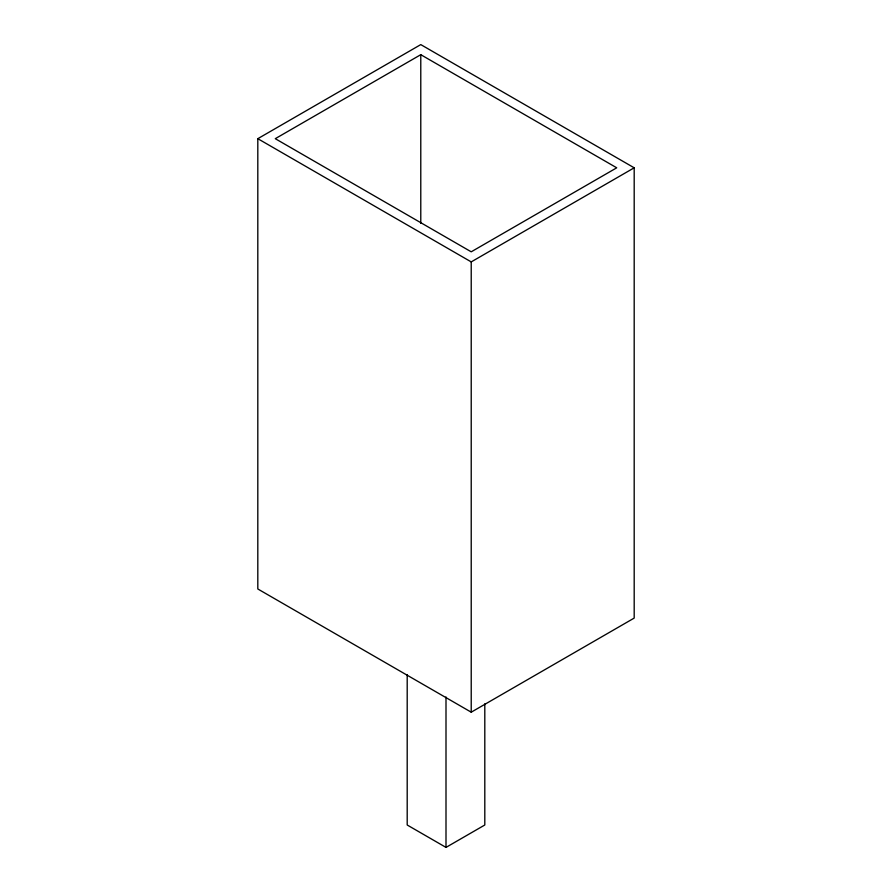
<?xml version="1.0" encoding="UTF-8"?>
<svg xmlns="http://www.w3.org/2000/svg" width="892" height="892" viewBox="0 0 892 892"><rect width="100%" height="100%" fill="white"/><g stroke="black" fill="none" stroke-linecap="round" stroke-linejoin="round"><path stroke-width="1.34" d="M257.81 138.684L420.779 44.6L634.19 167.808L634.19 618.089L471.221 712.184L257.81 588.976L257.81 138.684L471.221 261.902L634.19 167.808M420.779 54.68L275.271 138.684L471.221 251.812L616.729 167.808L420.779 54.68L420.779 223.323M407.198 674.564L407.198 825L446 847.4L484.802 825L484.802 703.821M471.221 261.902L471.221 712.184M446 696.964L446 847.4"/></g></svg>
